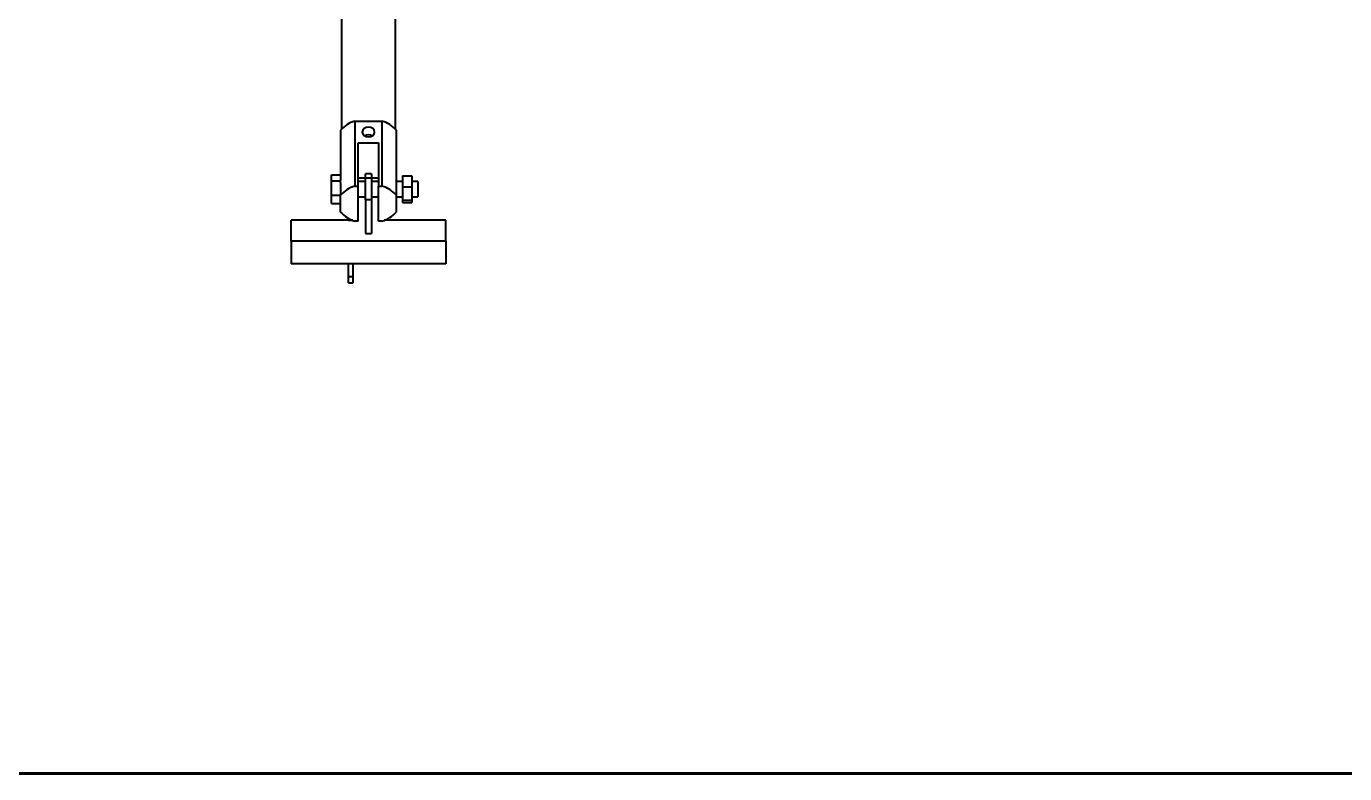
# Model space of a CAD drawing. Header units: millimetres. Extents: x 1065 to 3947, y -2666 to -625.
# Drawn here: x 1291 to 1678, y -2665.6 to -2446.2 of the extents above; entities that cross this region are included whole.
import ezdxf

# ---------------------------------------------------------------- set-up
doc = ezdxf.new("R2010")
doc.units = ezdxf.units.MM
doc.layers.add('net dam', color=7, linetype='Continuous', lineweight=35)

msp = doc.modelspace()

# ---------------------------------------------------------------- linework, layer by layer
at = {"color": 7, "linetype": 'Continuous', "lineweight": 40}
for p, q in [((1383.5088, -2426.0694), (1383.5088, -2476.3648)), ((1399.39, -2476.3648), (1399.39, -2426.0694)), ((1383.2819, -2476.639), (1383.2819, -2491.3528)), ((1387.4937, -2474.0002), (1387.4937, -2493.0975)), ((1387.4937, -2474.0002), (1395.4051, -2474.0002)), ((1395.4051, -2474.0002), (1395.4051, -2493.0975)), ((1399.6169, -2476.639), (1399.6169, -2495.7363)), ((1388.4547, -2480.366), (1394.4442, -2480.366)), ((1388.4547, -2493.0975), (1388.4547, -2480.366)), ((1394.4442, -2480.366), (1394.4442, -2493.0975)), ((1380.5594, -2489.7948), (1383.2819, -2489.7948)), ((1380.5594, -2491.5704), (1380.5594, -2489.7948)), ((1380.5594, -2491.5704), (1383.2819, -2491.5704)), ((1380.5594, -2495.7464), (1380.5594, -2491.5704)), ((1383.2819, -2491.5704), (1383.2819, -2491.3528)), ((1383.2819, -2491.9752), (1383.2819, -2491.5704)), ((1383.2819, -2491.9752), (1383.2819, -2495.7363)), ((1388.4547, -2490.6003), (1390.5649, -2490.6003)), ((1390.5649, -2491.7021), (1388.4547, -2491.7021)), ((1392.3799, -2489.4333), (1390.5649, -2489.4333)), ((1390.5649, -2490.6502), (1390.5649, -2489.4333)), ((1390.5649, -2490.6502), (1392.3799, -2490.6502)), ((1390.5649, -2497.0631), (1390.5649, -2490.6502)), ((1392.3799, -2489.4333), (1392.3799, -2490.6502)), ((1392.3799, -2490.6003), (1394.4442, -2490.6003)), ((1392.3799, -2490.6502), (1392.3799, -2497.0631)), ((1394.4442, -2491.7021), (1392.3799, -2491.7021)), ((1401.4319, -2491.7021), (1399.6169, -2491.7021)), ((1401.4319, -2490.0441), (1404.1544, -2490.0441)), ((1401.4319, -2490.0441), (1401.4319, -2493.2773)), ((1404.1544, -2490.0441), (1404.1544, -2493.2773)), ((1405.9694, -2491.7021), (1404.1544, -2491.7021)), ((1405.9694, -2491.7021), (1405.9694, -2496.2396)), ((1380.5594, -2495.7464), (1383.2819, -2495.7464)), ((1380.5594, -2498.1468), (1380.5594, -2495.7464)), ((1383.2819, -2500.693), (1383.2819, -2495.7363)), ((1387.4937, -2493.0975), (1388.4547, -2493.0975)), ((1388.4547, -2503.3318), (1388.4547, -2493.0975)), ((1388.4547, -2496.2396), (1390.5649, -2496.2396)), ((1392.3799, -2496.2396), (1394.4442, -2496.2396)), ((1394.4442, -2493.0975), (1395.4051, -2493.0975)), ((1394.4442, -2503.3318), (1394.4442, -2493.0975)), ((1399.6169, -2495.7363), (1399.6169, -2500.693)), ((1399.6169, -2496.2396), (1401.4319, -2496.2396)), ((1401.4319, -2493.2773), (1404.1544, -2493.2773)), ((1401.4319, -2493.2773), (1401.4319, -2497.204)), ((1404.1544, -2493.2773), (1404.1544, -2497.204)), ((1404.1544, -2496.2396), (1405.9694, -2496.2396)), ((1380.5594, -2498.1468), (1383.2819, -2498.1468)), ((1392.3799, -2497.0631), (1390.5649, -2497.0631)), ((1390.5649, -2497.0631), (1390.5649, -2507.0249)), ((1392.3799, -2497.0631), (1392.3799, -2507.0249)), ((1401.4319, -2497.204), (1404.1544, -2497.204)), ((1401.4319, -2497.204), (1401.4319, -2497.8975)), ((1401.4319, -2497.8975), (1404.1544, -2497.8975)), ((1404.1544, -2497.204), (1404.1544, -2497.8975)), ((1386.8201, -2503.1049), (1368.7619, -2503.1049)), ((1368.7619, -2509.2896), (1368.7619, -2503.1049)), ((1385.5507, -2503.1049), (1385.5507, -2502.5354)), ((1385.5507, -2503.1049), (1386.8201, -2503.1049)), ((1388.4547, -2503.3318), (1387.4937, -2503.3318)), ((1395.4051, -2503.3318), (1394.4442, -2503.3318)), ((1414.1369, -2503.1049), (1396.0787, -2503.1049)), ((1414.1369, -2509.2896), (1414.1369, -2503.1049)), ((1390.5649, -2507.0249), (1392.3799, -2507.0249)), ((1368.7619, -2509.2896), (1368.7619, -2515.9308)), ((1414.1369, -2509.2896), (1368.7619, -2509.2896)), ((1414.1369, -2509.2896), (1414.1369, -2515.9308)), ((1414.1369, -2515.9308), (1368.7619, -2515.9308)), ((1385.5507, -2519.6348), (1385.5507, -2515.9308)), ((1386.9119, -2519.6348), (1386.9119, -2515.9308)), ((1385.5507, -2519.6348), (1386.9119, -2519.6348)), ((1385.5507, -2521.5118), (1385.5507, -2519.6348)), ((1385.5507, -2521.5118), (1386.9119, -2521.5118)), ((1386.9119, -2521.5118), (1386.9119, -2519.6348))]:
    msp.add_line(p, q, dxfattribs=at)
at = {"color": 7, "linetype": 'Continuous', "lineweight": 40, "flags": 128}
msp.add_lwpolyline([(1393.2644, -2477.1831), (1393.1262, -2476.6417), (1392.7328, -2476.1828), (1392.144, -2475.8762), (1391.4494, -2475.7685), (1390.7548, -2475.8762), (1390.166, -2476.1828), (1389.7726, -2476.6417), (1389.6344, -2477.1831), (1389.7726, -2477.7245), (1390.166, -2478.1834), (1390.7548, -2478.49), (1391.4494, -2478.5977), (1392.144, -2478.49), (1392.7328, -2478.1834), (1393.1262, -2477.7245), (1393.2644, -2477.1831)], dxfattribs=at)
at = {"color": 7, "linetype": 'Continuous', "lineweight": 40}
for centre, radius, start, end in [((1389.608, -2482.0555), 8.3281, 104.70665, 139.42947), ((1393.2909, -2482.0555), 8.3281, 40.57053, 75.29335), ((1391.4494, -2480.2587), 2.2188, 60.884918, 119.115082), ((1389.6084, -2501.1533), 8.3287, 104.708529, 139.428648), ((1393.2904, -2501.1533), 8.3287, 40.571352, 75.291471), ((1389.6086, -2495.2755), 8.3292, 220.573022, 255.290858), ((1393.2902, -2495.2755), 8.3292, 284.709142, 319.426978)]:
    msp.add_arc(centre, radius, start, end, dxfattribs=at)
at = {"layer": 'net dam', "color": 7, "lineweight": 60}
msp.add_lwpolyline([(1072.6932, -2665.6351), (1072.6932, -1824.6351), (2261.6932, -1824.6351), (2261.6932, -2665.6351), (1072.6932, -2665.6351)], close=True, dxfattribs=at)

doc.saveas('drawing.dxf')
